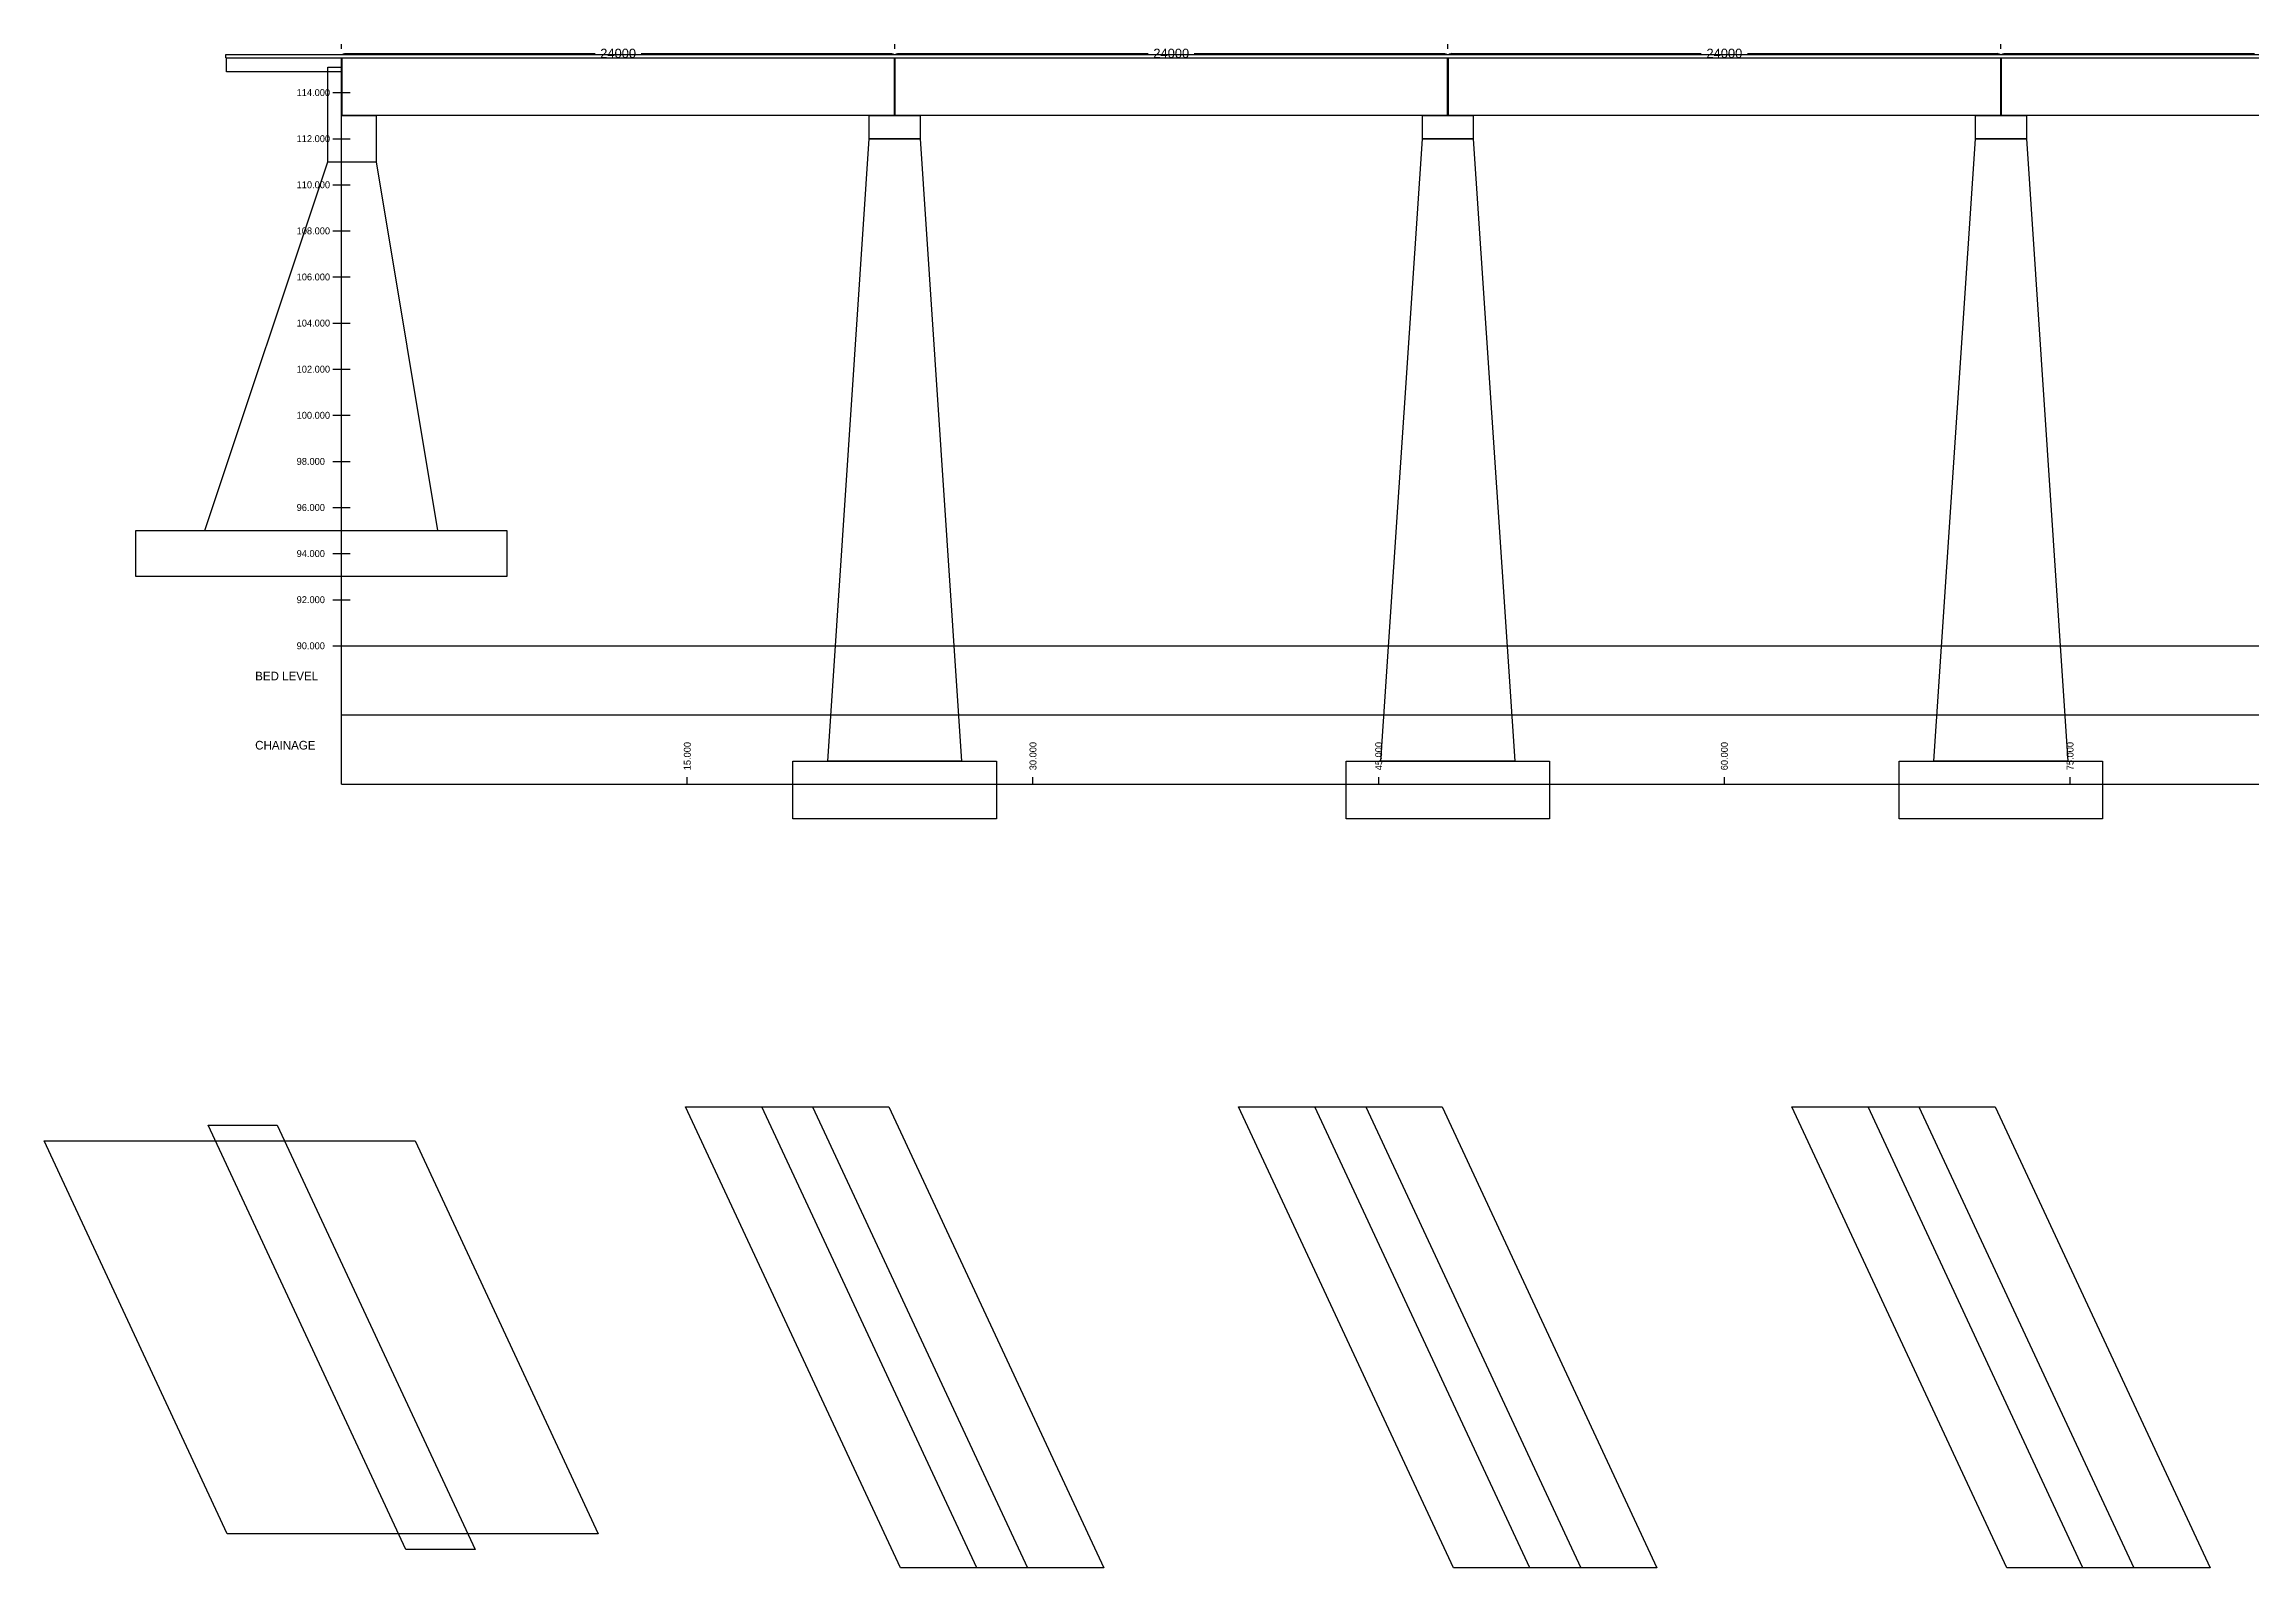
# Model space of a CAD drawing. Header units: metres. Extents: x -12906 to 168200, y -39910 to 38865.
# Drawn here: x -12906 to 82888, y -39910 to 26190 of the extents above; entities that cross this region are included whole.
import ezdxf

# ---------------------------------------------------------------- set-up
doc = ezdxf.new("R2010")
doc.units = ezdxf.units.M
doc.styles.add('Arial', font='Arial.ttf')
doc.dimstyles.new('PMB100', dxfattribs={"dimtxt": 400, "dimasz": 150, "dimexe": 400, "dimexo": 400, "dimtad": 0, "dimtxsty": 'Arial', "dimcen": 2.5, "dimazin": 3, "dimtfac": 1, "dimtdec": 0, "dimtmove": 0, "dimatfit": 3})

msp = doc.modelspace()

# ---------------------------------------------------------------- linework, layer by layer
for p, q in [((-5025, 25740), (125025, 25740)), ((-5025, 25590), (-5025, 25740)), ((-5025, 25590), (125025, 25590)), ((0, -5910), (0, 25590)), ((-375, 24090), (375, 24090)), ((-375, 22090), (375, 22090)), ((-600, 21090), (1500, 21090)), ((-375, 20090), (375, 20090)), ((-375, 18090), (375, 18090)), ((-375, 16090), (375, 16090)), ((-375, 14090), (375, 14090)), ((-375, 12090), (375, 12090)), ((-375, 10090), (375, 10090)), ((-375, 8090), (375, 8090)), ((-375, 6090), (375, 6090)), ((-8933.333, 5090), (7166.667, 5090)), ((-375, 4090), (375, 4090)), ((-375, 2090), (375, 2090)), ((-375, 90), (375, 90)), ((0, 90), (120000, 90)), ((0, -2910), (120000, -2910)), ((15000, -5910), (15000, -5610)), ((30000, -5910), (30000, -5610)), ((45000, -5910), (45000, -5610)), ((60000, -5910), (60000, -5610)), ((75000, -5910), (75000, -5610)), ((0, -5910), (120000, -5910))]:
    msp.add_line(p, q)
for points in [[(0, 25190), (0, 23090), (1500, 23090), (1500, 21090), (4166.667, 5090), (4166.667, 5090), (7166.667, 5090), (7166.667, 3090), (-8933.333, 3090), (-8933.333, 5090), (-5933.333, 5090), (-5933.333, 5090), (-600, 21090), (-600, 25190)], [(-5000, 25590), (0, 25590), (0, 24990), (-5000, 24990), (-5000, 25590)], [(25, 25590), (23975, 25590), (23975, 23090), (25, 23090), (25, 25590)], [(24025, 25590), (47975, 25590), (47975, 23090), (24025, 23090), (24025, 25590)], [(48025, 25590), (71975, 25590), (71975, 23090), (48025, 23090), (48025, 25590)], [(72025, 25590), (95975, 25590), (95975, 23090), (72025, 23090), (72025, 25590)], [(22896.623, 23090), (25103.377, 23090), (25103.377, 22090), (22896.623, 22090), (22896.623, 23090)], [(46896.623, 23090), (49103.377, 23090), (49103.377, 22090), (46896.623, 22090), (46896.623, 23090)], [(70896.623, 23090), (73103.377, 23090), (73103.377, 22090), (70896.623, 22090), (70896.623, 23090)], [(21094.439, -4910), (22896.623, 22090), (25103.377, 22090), (26905.561, -4910), (21094.439, -4910)], [(45094.439, -4910), (46896.623, 22090), (49103.377, 22090), (50905.561, -4910), (45094.439, -4910)], [(69094.439, -4910), (70896.623, 22090), (73103.377, 22090), (74905.561, -4910), (69094.439, -4910)], [(19586.488, -4910), (28413.512, -4910), (28413.512, -7410), (19586.488, -7410), (19586.488, -4910)], [(43586.488, -4910), (52413.512, -4910), (52413.512, -7410), (43586.488, -7410), (43586.488, -4910)], [(67586.488, -4910), (76413.512, -4910), (76413.512, -7410), (67586.488, -7410), (67586.488, -4910)], [(14923.412, -19910), (23750.435, -19910), (33076.588, -39910), (24249.565, -39910)], [(18233.545, -19910), (20440.301, -19910), (29766.455, -39910), (27559.699, -39910)], [(38923.412, -19910), (47750.435, -19910), (57076.588, -39910), (48249.565, -39910)], [(42233.545, -19910), (44440.301, -19910), (53766.455, -39910), (51559.699, -39910)], [(62923.412, -19910), (71750.435, -19910), (81076.588, -39910), (72249.565, -39910)], [(66233.545, -19910), (68440.301, -19910), (77766.455, -39910), (75559.699, -39910)], [(-5789.575, -20710.976), (-2789.575, -20710.976), (5789.575, -39109.024), (2789.575, -39109.024)], [(3194.075, -21390.698), (11139.259, -38429.302), (-4960.741, -38429.302), (-12905.925, -21390.698)]]:
    msp.add_lwpolyline(points, close=True)

# ---------------------------------------------------------------- texts
for s, height, p in [('114.000', 300, (-1950, 23940)), ('112.000', 300, (-1950, 21940)), ('110.000', 300, (-1950, 19940)), ('108.000', 300, (-1950, 17940)), ('106.000', 300, (-1950, 15940)), ('104.000', 300, (-1950, 13940)), ('102.000', 300, (-1950, 11940)), ('100.000', 300, (-1950, 9940)), ('98.000', 300, (-1950, 7940)), ('96.000', 300, (-1950, 5940)), ('94.000', 300, (-1950, 3940)), ('92.000', 300, (-1950, 1940)), ('90.000', 300, (-1950, -60)), ('BED LEVEL', 375, (-3750, -1410)), ('CHAINAGE', 375, (-3750, -4410))]:
    msp.add_text(s, height=height).set_placement(p)
for s, p in [('15.000', (15150, -5310)), ('30.000', (30150, -5310)), ('45.000', (45150, -5310)), ('60.000', (60150, -5310)), ('75.000', (75150, -5310))]:
    msp.add_text(s, height=300, rotation=90).set_placement(p)

# ---------------------------------------------------------------- dimensions: what is measured, and where the dimension line sits
for base, p1, p2 in [((0, 25790), (0, 25590), (24000, 25590)), ((24000, 25790), (24000, 25590), (48000, 25590)), ((48000, 25790), (48000, 25590), (72000, 25590)), ((72000, 25790), (72000, 25590), (96000, 25590))]:
    msp.add_linear_dim(base=base, p1=p1, p2=p2, dimstyle='PMB100').render()

doc.saveas('drawing.dxf')
